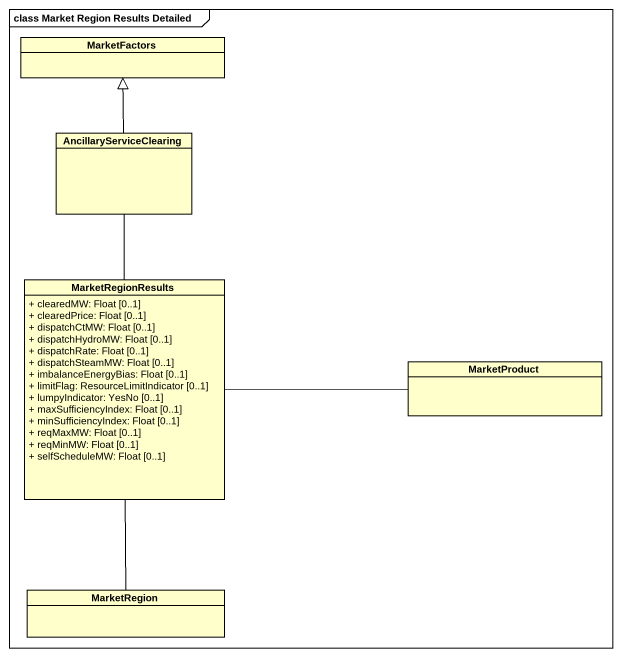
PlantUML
@startuml
mainframe class Market Region Results Detailed
hide circle
hide empty members
skinparam classAttributeIconSize 0
class MarketFactors
class AncillaryServiceClearing
class MarketRegionResults {
  + clearedMW: Float [0..1]
  + clearedPrice: Float [0..1]
  + dispatchCtMW: Float [0..1]
  + dispatchHydroMW: Float [0..1]
  + dispatchRate: Float [0..1]
  + dispatchSteamMW: Float [0..1]
  + imbalanceEnergyBias: Float [0..1]
  + limitFlag: ResourceLimitIndicator [0..1]
  + lumpyIndicator: YesNo [0..1]
  + maxSufficiencyIndex: Float [0..1]
  + minSufficiencyIndex: Float [0..1]
  + reqMaxMW: Float [0..1]
  + reqMinMW: Float [0..1]
  + selfScheduleMW: Float [0..1]
}
class MarketProduct
class MarketRegion
AncillaryServiceClearing -up-|> MarketFactors
AncillaryServiceClearing -- MarketRegionResults
MarketProduct -left- MarketRegionResults
MarketRegion -up- MarketRegionResults
@enduml
